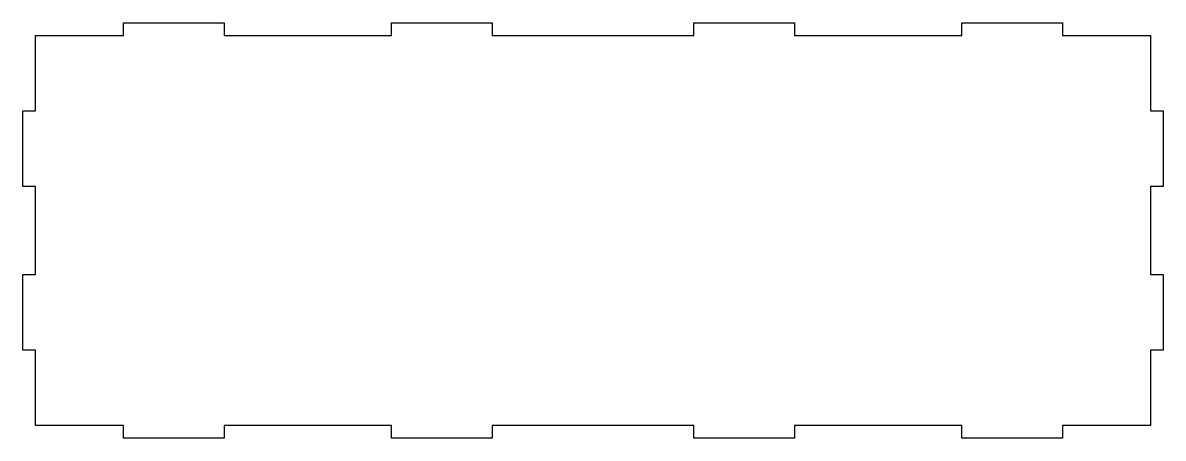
# Model space of a CAD drawing. Header units: millimetres. Extents: x -453 to 0, y -5 to 160.
import ezdxf

# ---------------------------------------------------------------- set-up
doc = ezdxf.new("R2010")
doc.units = ezdxf.units.MM
doc.layers.get('0').update_dxf_attribs({"linetype": 'CONTINUOUS'})

msp = doc.modelspace()

# ---------------------------------------------------------------- linework, layer by layer
msp.add_lwpolyline([(-5, 30), (-5, 0), (-40, 0), (-40, -5), (-80, -5), (-80, 0), (-146.5, 0), (-146.5, -5), (-186.5, -5), (-186.5, 0), (-266.5, 0), (-266.5, -5), (-306.5, -5), (-306.5, 0), (-373, 0), (-373, -5), (-413, -5), (-413, 0), (-448, 0), (-448, 30), (-453, 30), (-453, 60), (-448, 60), (-448, 95), (-453, 95), (-453, 125), (-448, 125), (-448, 155), (-413, 155), (-413, 160), (-373, 160), (-373, 155), (-306.5, 155), (-306.5, 160), (-266.5, 160), (-266.5, 155), (-186.5, 155), (-186.5, 160), (-146.5, 160), (-146.5, 155), (-80, 155), (-80, 160), (-40, 160), (-40, 155), (-5, 155), (-5, 125), (0, 125), (0, 95), (-5, 95), (-5, 60), (0, 60), (0, 30)], close=True)

doc.saveas('drawing.dxf')
